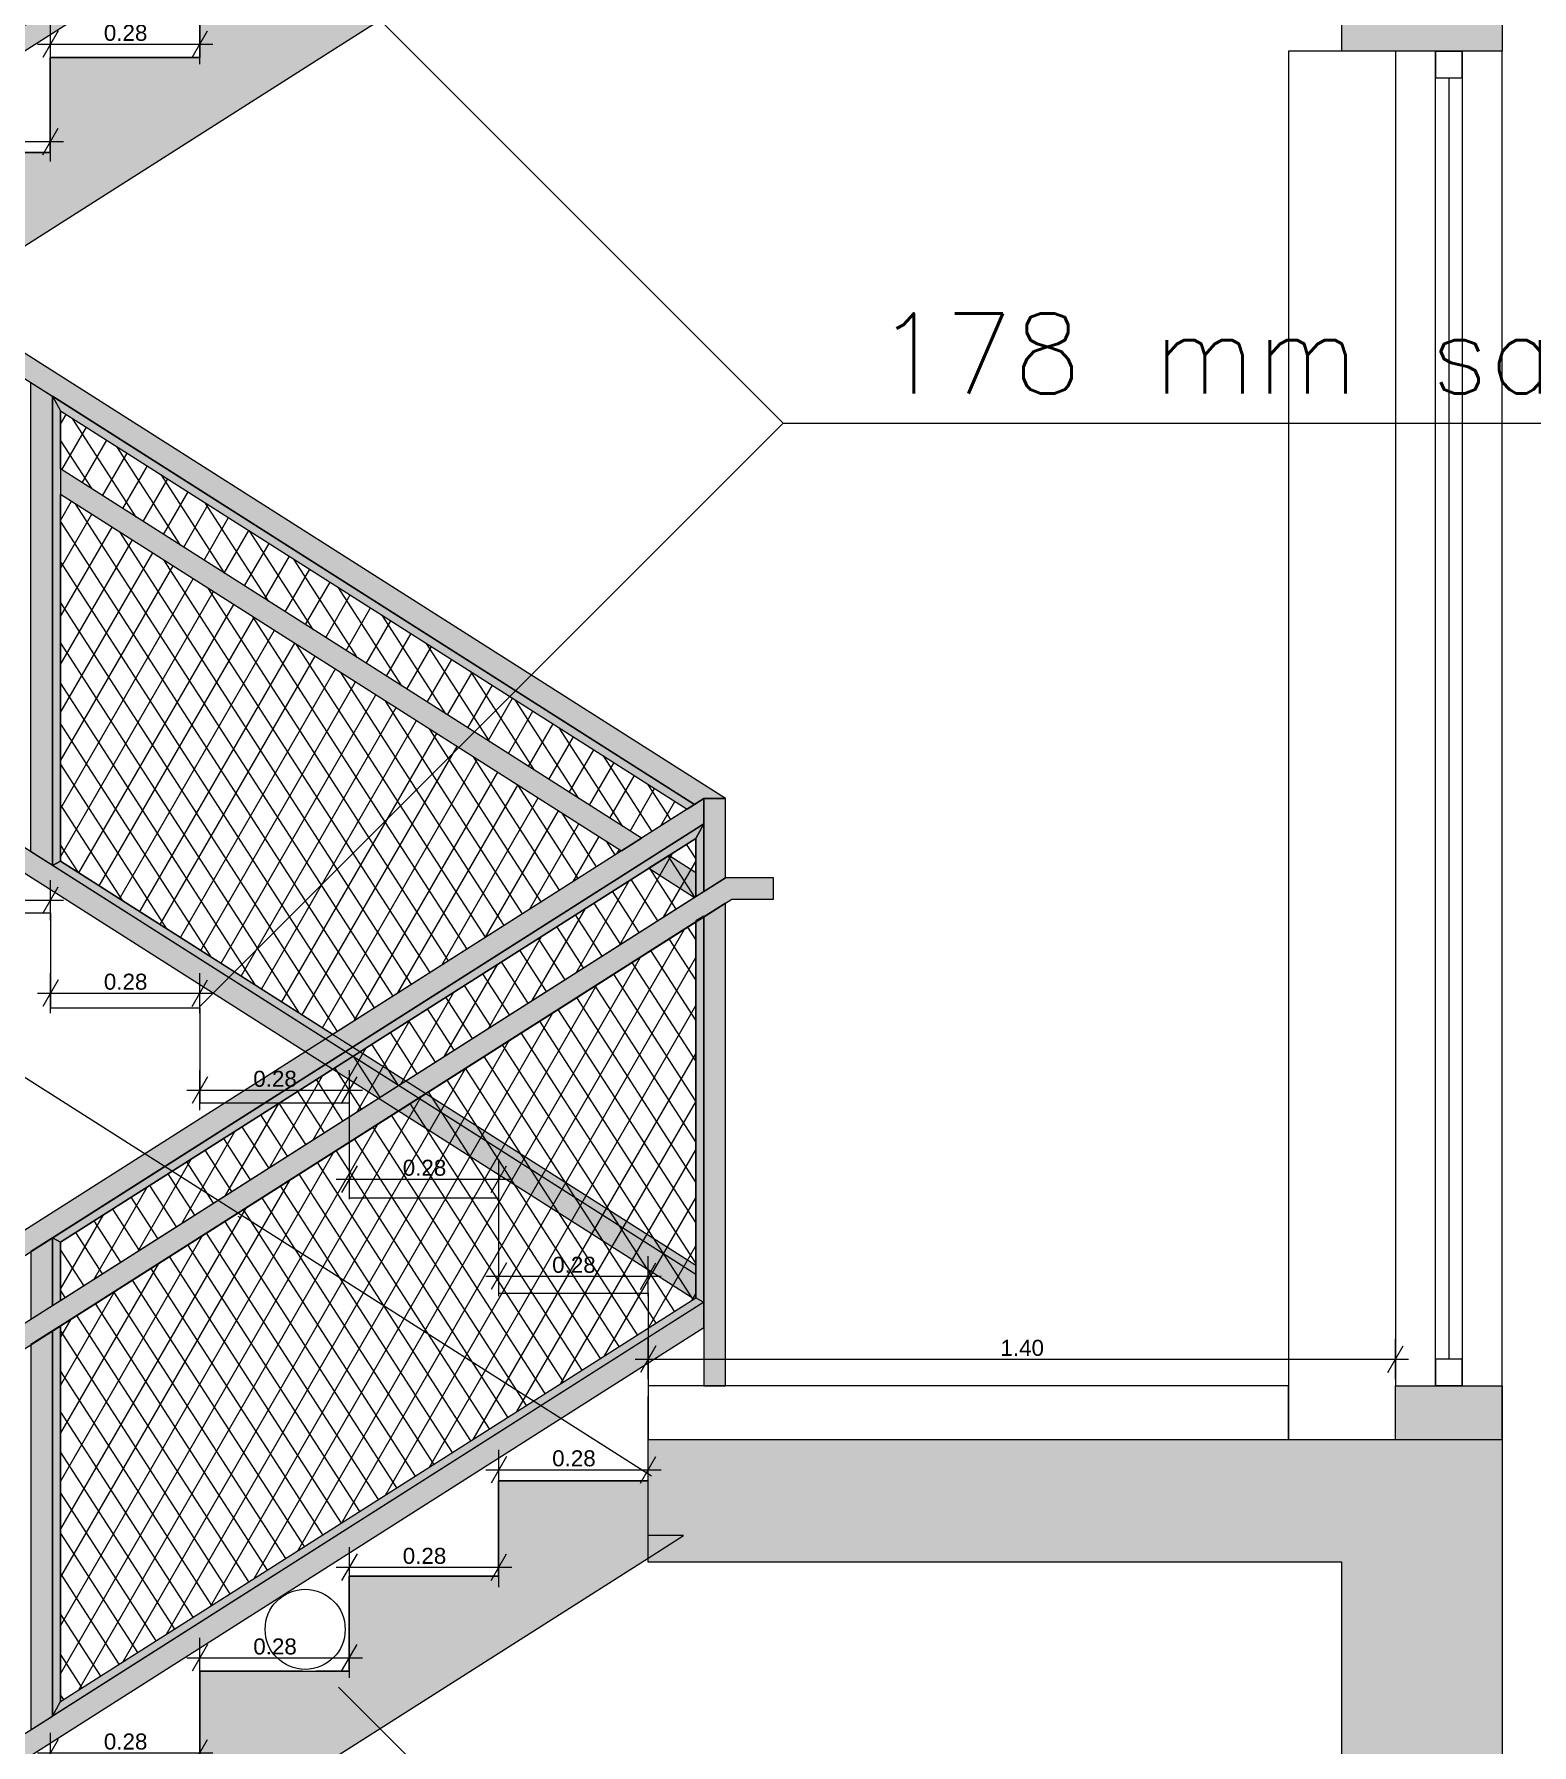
# Model space of a CAD drawing. Header units: millimetres. Extents: x 475616349 to 476941521, y 4620115302 to 4621446928.
# Drawn here: x 476696957 to 476699763, y 4620572398 to 4620575602 of the extents above; entities that cross this region are included whole.
import ezdxf

# ---------------------------------------------------------------- set-up
doc = ezdxf.new("R2010")
doc.units = ezdxf.units.MM
doc.header["$MEASUREMENT"] = 0
for name, color, linetype, lineweight in [('0_Pen_No__42_Pen_No__250_Pen_No__7', 7, 'Continuous', 0), ('2D Drafting - General_Pen_No__250_Pen_No__7', 7, 'Continuous', 0), ('Annotation - Text_Pen_No__7_Pen_No__7_Pen_No__5', 5, 'Continuous', 0), ('gegmebi_Pen_No__7_Pen_No__250', 7, 'Continuous', 0), ('gegmebi_Pen_No__7_Pen_No__7', 7, 'Continuous', 0), ('gegmebi_Pen_No__7_Pen_No__7_Pen_No__5', 5, 'Continuous', 0), ('kar-panjara_Pen_No__7_Pen_No__250', 7, 'Continuous', 0), ('New_2D Drafting - General_Pen_No__1', 1, 'Continuous', 0), ('New_2D Drafting - General_Pen_No__250_Pen_No__250', 7, 'Continuous', 0), ('New_2D Drafting - General_Pen_No__4', 7, 'Continuous', 0), ('New_Doors_Pen_No__7_Pen_No__7_Pen_No__250', 7, 'Continuous', 0), ('New_Doors_Pen_No__7_Pen_No__7_Pen_No__5', 5, 'Continuous', 0), ('New_shenobebi_Pen_No__240', 240, 'Continuous', 0), ('New_shenobebi_Pen_No__4', 7, 'Continuous', 0), ('reg_nak_Pen_No__250', 7, 'Continuous', 0), ('zoma_Pen_No__142', 142, 'Continuous', 0)]:
    doc.layers.add(name, color=color, linetype=linetype, lineweight=lineweight)
doc.layers.add('zoma', color=7, linetype='Continuous')
doc.styles.add('GENERATED_STYLE_2', font='arial.ttf')
doc.dimstyles.new('GENERATED_STYLE__7', dxfattribs={"dimtxt": 30.000001, "dimasz": 38, "dimexe": 0.18, "dimexo": 3, "dimgap": 0.09, "dimtad": 1, "dimtih": 1, "dimtoh": 1, "dimlfac": 0.001, "dimzin": 0, "dimdsep": 46, "dimtxsty": 'GENERATED_STYLE_2', "dimblk": 'ARROWHEAD_2', "dimblk1": 'ARROWHEAD_2', "dimblk2": 'ARROWHEAD_2', "dimcen": 0.09, "dimclrd": 142, "dimclre": 142, "dimclrt": 142, "dimadec": 0, "dimazin": 0, "dimtfac": 1, "dimtdec": 4, "dimtmove": 0, "dimatfit": 3, "dimfxl": 1, "dimtolj": 1, "dimtzin": 0, "dimarcsym": 0})
pattern_1 = [(60, (476577134.07, 4620325125.74), (-38.971143, 22.5), []), (122.833095, (476577134.07, 4620325125.74), (36.8060797, 18.75), [])]

# ---------------------------------------------------------------- blocks, each defined once
blk = doc.blocks.new('*D305', base_point=(476577134.1, 4620325125.7))
at = {"layer": 'zoma_Pen_No__142', "color": 142, "linetype": 'Continuous', "lineweight": 0, "transparency": 16777216}
for p, q in [((476698107.7, 4620573082.9), (476698107.7, 4620573157.9)), ((476699507.9, 4620573082.9), (476699507.9, 4620573157.9)), ((476698122.2, 4620573145.4), (476698093.3, 4620573095.4)), ((476699493.5, 4620573095.4), (476699522.3, 4620573145.4)), ((476698083.3, 4620573120.4), (476698107.7, 4620573120.4)), ((476698107.7, 4620573120.4), (476699507.9, 4620573120.4)), ((476699507.9, 4620573120.4), (476699532.4, 4620573120.4))]:
    blk.add_line(p, q, dxfattribs=at)
at = {"layer": 'zoma_Pen_No__142', "color": 142, "lineweight": 0, "transparency": 16777216, "insert": (476698767.9, 4620573126.4), "char_height": 30, "attachment_point": 7, "style": 'GENERATED_STYLE_2'}
blk.add_mtext('\\A1;{\\pql;\\fArial CYR|b0|i0|c204|p34;1.40}', dxfattribs=at)
blk = doc.blocks.new('ARROWHEAD_2')
at = {"color": 0, "linetype": 'Continuous', "lineweight": 0}
for p, q in [((0, 0), (-1, 0)), ((-0.378, -0.655), (0.378, 0.655))]:
    blk.add_line(p, q, dxfattribs=at)
blk = doc.blocks.new('*D329', base_point=(476577134.1, 4620325125.7))
at = {"layer": 'zoma_Pen_No__142', "color": 142, "linetype": 'Continuous', "lineweight": 0, "transparency": 16777216}
for p, q in [((476696988, 4620572345.6), (476696988, 4620572420.6)), ((476697268, 4620572345.6), (476697268, 4620572420.6)), ((476697002.4, 4620572408.1), (476696973.5, 4620572358.1)), ((476697253.5, 4620572358.1), (476697282.4, 4620572408.1)), ((476696963.5, 4620572383.1), (476696988, 4620572383.1)), ((476696988, 4620572383.1), (476697268, 4620572383.1)), ((476697268, 4620572383.1), (476697292.4, 4620572383.1))]:
    blk.add_line(p, q, dxfattribs=at)
at = {"layer": 'zoma_Pen_No__142', "color": 142, "lineweight": 0, "transparency": 16777216, "insert": (476697088, 4620572389.1), "char_height": 30, "attachment_point": 7, "style": 'GENERATED_STYLE_2'}
blk.add_mtext('\\A1;{\\pql;\\fArial CYR|b0|i0|c204|p34;0.28}', dxfattribs=at)
blk = doc.blocks.new('*D330', base_point=(476577134.1, 4620325125.7))
at = {"layer": 'zoma_Pen_No__142', "color": 142, "linetype": 'Continuous', "lineweight": 0, "transparency": 16777216}
for p, q in [((476697282.4, 4620572586.1), (476697253.5, 4620572536.1)), ((476697268, 4620572523.6), (476697268, 4620572598.6)), ((476697533.5, 4620572536.1), (476697562.4, 4620572586.1)), ((476697548, 4620572523.6), (476697548, 4620572598.6)), ((476697243.5, 4620572561.1), (476697268, 4620572561.1)), ((476697268, 4620572561.1), (476697548, 4620572561.1)), ((476697548, 4620572561.1), (476697572.4, 4620572561.1))]:
    blk.add_line(p, q, dxfattribs=at)
at = {"layer": 'zoma_Pen_No__142', "color": 142, "lineweight": 0, "transparency": 16777216, "insert": (476697368, 4620572567.1), "char_height": 30, "attachment_point": 7, "style": 'GENERATED_STYLE_2'}
blk.add_mtext('\\A1;{\\pql;\\fArial CYR|b0|i0|c204|p34;0.28}', dxfattribs=at)
blk = doc.blocks.new('*D331', base_point=(476577134.1, 4620325125.7))
at = {"layer": 'zoma_Pen_No__142', "color": 142, "linetype": 'Continuous', "lineweight": 0, "transparency": 16777216}
for p, q in [((476697562.4, 4620572755.8), (476697533.5, 4620572705.8)), ((476697548, 4620572693.3), (476697548, 4620572768.3)), ((476697813.5, 4620572705.8), (476697842.4, 4620572755.8)), ((476697828, 4620572693.3), (476697828, 4620572768.3)), ((476697523.5, 4620572730.8), (476697548, 4620572730.8)), ((476697548, 4620572730.8), (476697828, 4620572730.8)), ((476697828, 4620572730.8), (476697852.4, 4620572730.8))]:
    blk.add_line(p, q, dxfattribs=at)
at = {"layer": 'zoma_Pen_No__142', "color": 142, "lineweight": 0, "transparency": 16777216, "insert": (476697648, 4620572736.8), "char_height": 30, "attachment_point": 7, "style": 'GENERATED_STYLE_2'}
blk.add_mtext('\\A1;{\\pql;\\fArial CYR|b0|i0|c204|p34;0.28}', dxfattribs=at)
blk = doc.blocks.new('*D332', base_point=(476577134.1, 4620325125.7))
at = {"layer": 'zoma_Pen_No__142', "color": 142, "linetype": 'Continuous', "lineweight": 0, "transparency": 16777216}
for p, q in [((476697842.4, 4620572938.5), (476697813.5, 4620572888.5)), ((476697828, 4620572876), (476697828, 4620572951)), ((476698093.5, 4620572888.5), (476698122.4, 4620572938.5)), ((476698108, 4620572876), (476698108, 4620572951)), ((476697803.5, 4620572913.5), (476697828, 4620572913.5)), ((476697828, 4620572913.5), (476698108, 4620572913.5)), ((476698108, 4620572913.5), (476698132.4, 4620572913.5))]:
    blk.add_line(p, q, dxfattribs=at)
at = {"layer": 'zoma_Pen_No__142', "color": 142, "lineweight": 0, "transparency": 16777216, "insert": (476697928, 4620572919.5), "char_height": 30, "attachment_point": 7, "style": 'GENERATED_STYLE_2'}
blk.add_mtext('\\A1;{\\pql;\\fArial CYR|b0|i0|c204|p34;0.28}', dxfattribs=at)
blk = doc.blocks.new('*D333', base_point=(476577134.1, 4620325125.7))
at = {"layer": 'zoma_Pen_No__142', "color": 142, "linetype": 'Continuous', "lineweight": 0, "transparency": 16777216}
for p, q in [((476697842.4, 4620573300.9), (476697813.5, 4620573250.9)), ((476697828, 4620573238.4), (476697828, 4620573313.4)), ((476698093.5, 4620573250.9), (476698122.4, 4620573300.9)), ((476698108, 4620573238.4), (476698108, 4620573313.4)), ((476697803.5, 4620573275.9), (476697828, 4620573275.9)), ((476697828, 4620573275.9), (476698108, 4620573275.9)), ((476698108, 4620573275.9), (476698132.4, 4620573275.9))]:
    blk.add_line(p, q, dxfattribs=at)
at = {"layer": 'zoma_Pen_No__142', "color": 142, "lineweight": 0, "transparency": 16777216, "insert": (476697928, 4620573281.9), "char_height": 30, "attachment_point": 7, "style": 'GENERATED_STYLE_2'}
blk.add_mtext('\\A1;{\\pql;\\fArial CYR|b0|i0|c204|p34;0.28}', dxfattribs=at)
blk = doc.blocks.new('*D334', base_point=(476577134.1, 4620325125.7))
at = {"layer": 'zoma_Pen_No__142', "color": 142, "linetype": 'Continuous', "lineweight": 0, "transparency": 16777216}
for p, q in [((476697562.4, 4620573482.7), (476697533.5, 4620573432.7)), ((476697548, 4620573420.2), (476697548, 4620573495.2)), ((476697813.5, 4620573432.7), (476697842.4, 4620573482.7)), ((476697828, 4620573420.2), (476697828, 4620573495.2)), ((476697523.5, 4620573457.7), (476697548, 4620573457.7)), ((476697548, 4620573457.7), (476697828, 4620573457.7)), ((476697828, 4620573457.7), (476697852.4, 4620573457.7))]:
    blk.add_line(p, q, dxfattribs=at)
at = {"layer": 'zoma_Pen_No__142', "color": 142, "lineweight": 0, "transparency": 16777216, "insert": (476697648, 4620573463.7), "char_height": 30, "attachment_point": 7, "style": 'GENERATED_STYLE_2'}
blk.add_mtext('\\A1;{\\pql;\\fArial CYR|b0|i0|c204|p34;0.28}', dxfattribs=at)
blk = doc.blocks.new('*D335', base_point=(476577134.1, 4620325125.7))
at = {"layer": 'zoma_Pen_No__142', "color": 142, "linetype": 'Continuous', "lineweight": 0, "transparency": 16777216}
for p, q in [((476697282.4, 4620573649.3), (476697253.5, 4620573599.3)), ((476697268, 4620573586.8), (476697268, 4620573661.8)), ((476697533.5, 4620573599.3), (476697562.4, 4620573649.3)), ((476697548, 4620573586.8), (476697548, 4620573661.8)), ((476697243.5, 4620573624.3), (476697268, 4620573624.3)), ((476697268, 4620573624.3), (476697548, 4620573624.3)), ((476697548, 4620573624.3), (476697572.4, 4620573624.3))]:
    blk.add_line(p, q, dxfattribs=at)
at = {"layer": 'zoma_Pen_No__142', "color": 142, "lineweight": 0, "transparency": 16777216, "insert": (476697368, 4620573630.3), "char_height": 30, "attachment_point": 7, "style": 'GENERATED_STYLE_2'}
blk.add_mtext('\\A1;{\\pql;\\fArial CYR|b0|i0|c204|p34;0.28}', dxfattribs=at)
blk = doc.blocks.new('*D336', base_point=(476577134.1, 4620325125.7))
at = {"layer": 'zoma_Pen_No__142', "color": 142, "linetype": 'Continuous', "lineweight": 0, "transparency": 16777216}
for p, q in [((476697002.4, 4620573831.1), (476696973.5, 4620573781.1)), ((476696988, 4620573768.6), (476696988, 4620573843.6)), ((476697253.5, 4620573781.1), (476697282.4, 4620573831.1)), ((476697268, 4620573768.6), (476697268, 4620573843.6)), ((476696963.5, 4620573806.1), (476696988, 4620573806.1)), ((476696988, 4620573806.1), (476697268, 4620573806.1)), ((476697268, 4620573806.1), (476697292.4, 4620573806.1))]:
    blk.add_line(p, q, dxfattribs=at)
at = {"layer": 'zoma_Pen_No__142', "color": 142, "lineweight": 0, "transparency": 16777216, "insert": (476697088, 4620573812.1), "char_height": 30, "attachment_point": 7, "style": 'GENERATED_STYLE_2'}
blk.add_mtext('\\A1;{\\pql;\\fArial CYR|b0|i0|c204|p34;0.28}', dxfattribs=at)
blk = doc.blocks.new('*D337', base_point=(476577134.1, 4620325125.7))
at = {"layer": 'zoma_Pen_No__142', "color": 142, "linetype": 'Continuous', "lineweight": 0, "transparency": 16777216}
for p, q in [((476696722.4, 4620574005.3), (476696693.5, 4620573955.3)), ((476696708, 4620573942.8), (476696708, 4620574017.8)), ((476696973.5, 4620573955.3), (476697002.4, 4620574005.3)), ((476696988, 4620573942.8), (476696988, 4620574017.8)), ((476696683.5, 4620573980.3), (476696708, 4620573980.3)), ((476696708, 4620573980.3), (476696988, 4620573980.3)), ((476696988, 4620573980.3), (476697012.4, 4620573980.3))]:
    blk.add_line(p, q, dxfattribs=at)
at = {"layer": 'zoma_Pen_No__142', "color": 142, "lineweight": 0, "transparency": 16777216, "insert": (476696808, 4620573986.3), "char_height": 30, "attachment_point": 7, "style": 'GENERATED_STYLE_2'}
blk.add_mtext('\\A1;{\\pql;\\fArial CYR|b0|i0|c204|p34;0.28}', dxfattribs=at)
blk = doc.blocks.new('*D344', base_point=(476577134.1, 4620325125.7))
at = {"layer": 'zoma_Pen_No__142', "color": 142, "linetype": 'Continuous', "lineweight": 0, "transparency": 16777216}
for p, q in [((476696708, 4620575363.3), (476696708, 4620575438.3)), ((476696988, 4620575363.3), (476696988, 4620575438.3)), ((476696683.5, 4620575400.8), (476696708, 4620575400.8)), ((476696722.4, 4620575425.8), (476696693.5, 4620575375.8)), ((476696708, 4620575400.8), (476696988, 4620575400.8)), ((476696973.5, 4620575375.8), (476697002.4, 4620575425.8)), ((476696988, 4620575400.8), (476697012.4, 4620575400.8))]:
    blk.add_line(p, q, dxfattribs=at)
at = {"layer": 'zoma_Pen_No__142', "color": 142, "lineweight": 0, "transparency": 16777216, "insert": (476696808, 4620575406.8), "char_height": 30, "attachment_point": 7, "style": 'GENERATED_STYLE_2'}
blk.add_mtext('\\A1;{\\pql;\\fArial CYR|b0|i0|c204|p34;0.28}', dxfattribs=at)
blk = doc.blocks.new('*D345', base_point=(476577134.1, 4620325125.7))
at = {"layer": 'zoma_Pen_No__142', "color": 142, "linetype": 'Continuous', "lineweight": 0, "transparency": 16777216}
for p, q in [((476697002.4, 4620575608.1), (476696973.5, 4620575558.1)), ((476696988, 4620575545.6), (476696988, 4620575620.6)), ((476697253.5, 4620575558.1), (476697282.4, 4620575608.1)), ((476697268, 4620575545.6), (476697268, 4620575620.6)), ((476696963.5, 4620575583.1), (476696988, 4620575583.1)), ((476696988, 4620575583.1), (476697268, 4620575583.1)), ((476697268, 4620575583.1), (476697292.4, 4620575583.1))]:
    blk.add_line(p, q, dxfattribs=at)
at = {"layer": 'zoma_Pen_No__142', "color": 142, "lineweight": 0, "transparency": 16777216, "insert": (476697088, 4620575589.1), "char_height": 30, "attachment_point": 7, "style": 'GENERATED_STYLE_2'}
blk.add_mtext('\\A1;{\\pql;\\fArial CYR|b0|i0|c204|p34;0.28}', dxfattribs=at)
blk = doc.blocks.new('*D366', base_point=(476577134.1, 4620325125.7))
at = {"layer": 'zoma_Pen_No__142', "color": 142, "linetype": 'Continuous', "lineweight": 0, "transparency": 16777216}
for p, q in [((476698122.2, 4620576345.4), (476698093.3, 4620576295.4)), ((476698107.7, 4620576282.9), (476698107.7, 4620576357.9)), ((476699493.5, 4620576295.4), (476699522.3, 4620576345.4)), ((476699507.9, 4620576282.9), (476699507.9, 4620576357.9)), ((476698083.3, 4620576320.4), (476698107.7, 4620576320.4)), ((476698107.7, 4620576320.4), (476699507.9, 4620576320.4)), ((476699507.9, 4620576320.4), (476699532.4, 4620576320.4))]:
    blk.add_line(p, q, dxfattribs=at)
at = {"layer": 'zoma_Pen_No__142', "color": 142, "lineweight": 0, "transparency": 16777216, "insert": (476698767.9, 4620576326.4), "char_height": 30, "attachment_point": 7, "style": 'GENERATED_STYLE_2'}
blk.add_mtext('\\A1;{\\pql;\\fArial CYR|b0|i0|c204|p34;1.40}', dxfattribs=at)
blk = doc.blocks.new('*D368', base_point=(476577134.1, 4620325125.7))
at = {"layer": 'zoma_Pen_No__142', "color": 142, "linetype": 'Continuous', "lineweight": 0, "transparency": 16777216}
for p, q in [((476698122.2, 4620579545.4), (476698093.3, 4620579495.4)), ((476698107.7, 4620579482.9), (476698107.7, 4620579557.9)), ((476699493.5, 4620579495.4), (476699522.3, 4620579545.4)), ((476699507.9, 4620579482.9), (476699507.9, 4620579557.9)), ((476698083.3, 4620579520.4), (476698107.7, 4620579520.4)), ((476698107.7, 4620579520.4), (476699507.9, 4620579520.4)), ((476699507.9, 4620579520.4), (476699532.4, 4620579520.4))]:
    blk.add_line(p, q, dxfattribs=at)
at = {"layer": 'zoma_Pen_No__142', "color": 142, "lineweight": 0, "transparency": 16777216, "insert": (476698767.9, 4620579526.4), "char_height": 30, "attachment_point": 7, "style": 'GENERATED_STYLE_2'}
blk.add_mtext('\\A1;{\\pql;\\fArial CYR|b0|i0|c204|p34;1.40}', dxfattribs=at)

msp = doc.modelspace()

# ---------------------------------------------------------------- hatches: boundary and pattern name
at = {"layer": '2D Drafting - General_Pen_No__250_Pen_No__7', "linetype": 'Continuous', "lineweight": 0}
for points in [[(476698107.752, 4620575940.346), (476698107.752, 4620576170.439), (476699507.914, 4620576170.439), (476699507.914, 4620576270.469), (476699707.914, 4620576270.469), (476699707.914, 4620576170.439), (476699707.68, 4620576170.439), (476699707.68, 4620575990.432), (476699707.68, 4620575570.439), (476699407.68, 4620575570.439), (476699407.68, 4620575940.346)], [(476698107.752, 4620572740.346), (476698107.752, 4620572970.439), (476699507.914, 4620572970.439), (476699507.914, 4620573070.469), (476699707.914, 4620573070.469), (476699707.914, 4620572970.439), (476699707.68, 4620572970.439), (476699707.68, 4620572790.432), (476699707.68, 4620572370.439), (476699407.68, 4620572370.439), (476699407.68, 4620572740.346)]]:
    msp.add_hatch(color=7, dxfattribs=at).paths.add_polyline_path(points)
at = {"layer": 'New_2D Drafting - General_Pen_No__1', "linetype": 'Continuous', "lineweight": 0}
for points in [[(476698211.958, 4620576427.179), (476695731.325, 4620574850.907), (476695731.325, 4620574803.515), (476698211.958, 4620576379.786)], [(476695746.274, 4620575715.516), (476698194.888, 4620574159.59), (476698211.958, 4620574170.437), (476698252.432, 4620574170.418), (476695765.469, 4620575750.712), (476695746.274, 4620575738.513)], [(476696951.36, 4620574070.622), (476696951.377, 4620574949.756), (476696991.859, 4620574924.033), (476696991.842, 4620574044.898)], [(476696991.859, 4620574924.033), (476697006.859, 4620574896.813), (476697006.842, 4620574053.107), (476696991.842, 4620574044.898)], [(476696991.893, 4620574924.085), (476697006.859, 4620574896.813), (476698180.915, 4620574150.712), (476698194.89, 4620574159.591)], [(476695731.325, 4620574845.87), (476695731.325, 4620574798.477), (476698194.06, 4620573233.578), (476698196.976, 4620573235.431), (476698196.975, 4620573279.118)], [(476697006.856, 4620574740.351), (476698057.854, 4620574072.514), (476698095.145, 4620574096.21), (476697006.857, 4620574787.743)], [(476698211.958, 4620574170.437), (476695690.841, 4620572568.441), (476695731.324, 4620572546.772), (476698211.958, 4620574123.045)], [(476698252.444, 4620574022.011), (476698252.444, 4620574170.438), (476698211.958, 4620574170.437), (476698211.958, 4620574020.848), (476698211.958, 4620573996.285)], [(476698211.962, 4620574123.047), (476696991.796, 4620573347.794), (476697006.864, 4620573339.594), (476698196.978, 4620574095.9)], [(476698196.978, 4620574095.9), (476698196.98, 4620573986.767), (476698211.962, 4620573996.285), (476698211.962, 4620574123.047)], [(476698146.308, 4620574063.7), (476698109.018, 4620574040.003), (476698194.888, 4620573985.438), (476698196.98, 4620573986.767), (476698196.979, 4620574031.502)], [(476697006.882, 4620574053.107), (476698196.975, 4620573296.891), (476698196.975, 4620573279.118), (476696991.842, 4620574044.898)], [(476695600.841, 4620572418.441), (476695600.841, 4620572377.993), (476695739.78, 4620572377.993), (476698264.287, 4620573982.144), (476698342.444, 4620573982.144), (476698342.444, 4620574022.011), (476698252.444, 4620574022.011), (476695728.851, 4620572418.441)], [(476698211.958, 4620573070.469), (476698252.444, 4620573070.472), (476698252.444, 4620573974.739), (476698211.958, 4620573948.892), (476698211.958, 4620573275.079), (476698211.958, 4620573182.381)], [(476698211.961, 4620573950.335), (476698196.962, 4620573941.763), (476698196.976, 4620573235.431), (476698211.958, 4620573227.179)], [(476696991.867, 4620573221), (476696991.864, 4620573347.759), (476696951.382, 4620573322.035), (476696951.385, 4620573195.277)], [(476697006.864, 4620573339.594), (476696991.864, 4620573347.759), (476696991.867, 4620573221), (476697006.867, 4620573230.532)], [(476698211.958, 4620573227.179), (476695731.325, 4620571650.907), (476695731.325, 4620571603.515), (476698211.958, 4620573179.786)], [(476697006.882, 4620572479.203), (476698196.976, 4620573235.431), (476698211.958, 4620573227.179), (476696991.882, 4620572451.905)], [(476696991.868, 4620573173.609), (476696951.386, 4620573147.885), (476696951.401, 4620572426.181), (476696991.882, 4620572451.905)], [(476697006.868, 4620573183.14), (476696991.868, 4620573173.609), (476696991.882, 4620572451.905), (476697006.882, 4620572479.203)]]:
    msp.add_hatch(color=1, dxfattribs=at).paths.add_polyline_path(points)
h = msp.add_hatch(dxfattribs=at)
h.set_pattern_fill('BATT_INSULATION', color=1, style=0, pattern_type=2)
h.set_pattern_definition(pattern_1)
h.paths.add_polyline_path([(476698095.145, 4620574096.21), (476697006.857, 4620574787.743), (476697006.859, 4620574896.813), (476698180.915, 4620574150.712)])
h = msp.add_hatch(dxfattribs=at)
h.set_pattern_fill('BATT_INSULATION', color=1, style=0, pattern_type=2)
h.set_pattern_definition(pattern_1)
h.paths.add_polyline_path([(476697517.099, 4620573728.902), (476697006.842, 4620574053.107), (476697006.856, 4620574740.351), (476698057.854, 4620574072.514)])
h = msp.add_hatch(dxfattribs=at)
h.set_pattern_fill('BATT_INSULATION', color=1, style=0, pattern_type=2)
h.set_pattern_definition(pattern_1)
h.paths.add_polyline_path([(476698196.98, 4620573986.767), (476698196.978, 4620574095.9), (476697006.864, 4620573339.594), (476697006.867, 4620573230.532)])
h = msp.add_hatch(dxfattribs=at)
h.set_pattern_fill('BATT_INSULATION', color=1, style=0, pattern_type=2)
h.set_pattern_definition(pattern_1)
h.paths.add_polyline_path([(476697006.882, 4620572479.203), (476698196.976, 4620573235.431), (476698196.962, 4620573939.363), (476697006.868, 4620573183.14)])
at = {"layer": 'New_2D Drafting - General_Pen_No__250_Pen_No__250', "linetype": 'Continuous', "lineweight": 0}
for points in [[(476696147.681, 4620574846.441), (476695867.752, 4620574846.441), (476695867.967, 4620574524.813), (476697267.755, 4620575414.359), (476697513.362, 4620575570.439), (476698107.752, 4620575948.166), (476698174.262, 4620575990.432), (476698107.752, 4620575990.432), (476698107.681, 4620575990.432), (476698107.681, 4620576092.439), (476697827.681, 4620576092.439), (476697827.681, 4620575914.439), (476697547.681, 4620575914.439), (476697547.681, 4620575736.44), (476697484.898, 4620575736.44, -0.08199413), (476697460.464, 4620575736.44), (476697267.755, 4620575736.44), (476697267.755, 4620575570.439), (476697267.686, 4620575570.439), (476697267.681, 4620575558.439), (476696987.681, 4620575558.439), (476696987.681, 4620575380.44), (476696707.681, 4620575380.44), (476696707.681, 4620575202.44), (476696427.681, 4620575202.44), (476696427.681, 4620575024.441), (476696147.681, 4620575024.441)], [(476696147.681, 4620571646.441), (476695867.752, 4620571646.441), (476695867.967, 4620571324.813), (476697267.755, 4620572214.359), (476697513.362, 4620572370.439), (476698107.752, 4620572748.166), (476698174.262, 4620572790.432), (476698107.752, 4620572790.432), (476698107.681, 4620572790.432), (476698107.681, 4620572892.439), (476697827.681, 4620572892.439), (476697827.681, 4620572714.439), (476697547.681, 4620572714.439), (476697547.681, 4620572536.44), (476697484.898, 4620572536.44, -0.08199413), (476697460.464, 4620572536.44), (476697267.755, 4620572536.44), (476697267.755, 4620572370.439), (476697267.686, 4620572370.439), (476697267.681, 4620572358.439), (476696987.681, 4620572358.439), (476696987.681, 4620572180.44), (476696707.681, 4620572180.44), (476696707.681, 4620572002.44), (476696427.681, 4620572002.44), (476696427.681, 4620571824.441), (476696147.681, 4620571824.441)]]:
    msp.add_hatch(color=7, dxfattribs=at).paths.add_polyline_path(points)

# ---------------------------------------------------------------- linework, layer by layer
at = {"layer": '0_Pen_No__42_Pen_No__250_Pen_No__7', "color": 7, "linetype": 'Continuous', "lineweight": 0}
msp.add_circle((476697465.196, 4620572614.606), 75, dxfattribs=at)
at = {"layer": '2D Drafting - General_Pen_No__250_Pen_No__7', "color": 7, "linetype": 'Continuous', "lineweight": 0, "flags": 128}
for points in [[(476698107.752, 4620575940.346), (476698107.752, 4620576170.439), (476699507.914, 4620576170.439), (476699507.914, 4620576270.469), (476699707.914, 4620576270.469), (476699707.914, 4620576170.439), (476699707.68, 4620576170.439), (476699707.68, 4620575990.432), (476699707.68, 4620575570.439), (476699407.68, 4620575570.439), (476699407.68, 4620575940.346)], [(476698107.752, 4620572740.346), (476698107.752, 4620572970.439), (476699507.914, 4620572970.439), (476699507.914, 4620573070.469), (476699707.914, 4620573070.469), (476699707.914, 4620572970.439), (476699707.68, 4620572970.439), (476699707.68, 4620572790.432), (476699707.68, 4620572370.439), (476699407.68, 4620572370.439), (476699407.68, 4620572740.346)]]:
    msp.add_lwpolyline(points, close=True, dxfattribs=at)
at = {"layer": 'gegmebi_Pen_No__7_Pen_No__250', "color": 7, "linetype": 'Continuous', "lineweight": 0, "flags": 128}
for points in [[(476699582.914, 4620575570.469), (476699632.914, 4620575570.469), (476699632.914, 4620573070.469), (476699582.914, 4620573070.469)], [(476699582.914, 4620575520.469), (476699632.914, 4620575520.469), (476699632.914, 4620575570.469), (476699582.914, 4620575570.469)], [(476699582.914, 4620573070.469), (476699632.914, 4620573070.469), (476699632.914, 4620573120.307), (476699582.914, 4620573120.307)], [(476698107.699, 4620572970.439), (476699307.752, 4620572970.439), (476699307.752, 4620573070.439), (476698107.699, 4620573070.439)]]:
    msp.add_lwpolyline(points, close=True, dxfattribs=at)
at = {"layer": 'gegmebi_Pen_No__7_Pen_No__7', "color": 7, "linetype": 'Continuous', "lineweight": 0}
msp.add_line((476699607.914, 4620575520.469), (476699607.914, 4620573120.307), dxfattribs=at)
at = {"layer": 'gegmebi_Pen_No__7_Pen_No__7_Pen_No__5', "color": 5, "linetype": 'Continuous', "lineweight": 0, "flags": 128}
for points in [[(476697527.636, 4620575706.596), (476698360.484, 4620574873.748), (476697267.956, 4620573781.22)], [(476698360.484, 4620574873.748), (476700582.489, 4620574873.748)], [(476697527.636, 4620572506.596), (476698360.484, 4620571673.748), (476697267.956, 4620570581.22)]]:
    msp.add_lwpolyline(points, dxfattribs=at)
at = {"layer": 'kar-panjara_Pen_No__7_Pen_No__250', "color": 7, "linetype": 'Continuous', "lineweight": 0, "flags": 128}
for points in [[(476699307.752, 4620575570.438), (476699307.752, 4620572970.439), (476699707.752, 4620572970.439), (476699707.752, 4620575570.438)], [(476699707.914, 4620575570.469), (476699507.914, 4620575570.469), (476699507.914, 4620573070.469), (476699707.914, 4620573070.469)]]:
    msp.add_lwpolyline(points, close=True, dxfattribs=at)
at = {"layer": 'New_2D Drafting - General_Pen_No__250_Pen_No__250', "color": 7, "linetype": 'Continuous', "lineweight": 0, "flags": 128}
msp.add_lwpolyline([(476697267.755, 4620575736.44), (476697267.755, 4620575570.439), (476697267.686, 4620575570.439), (476697267.681, 4620575558.439), (476696987.681, 4620575558.439), (476696987.681, 4620575380.44), (476696707.681, 4620575380.44), (476696707.681, 4620575202.44), (476696427.681, 4620575202.44), (476696427.681, 4620575024.441), (476696147.681, 4620575024.441), (476696147.681, 4620574846.441), (476695867.752, 4620574846.441), (476695867.967, 4620574524.813), (476697267.755, 4620575414.359), (476697513.362, 4620575570.439), (476698107.752, 4620575948.166)], dxfattribs=at)
msp.add_lwpolyline([(476697513.362, 4620572370.439), (476698107.752, 4620572748.166), (476698174.262, 4620572790.432), (476698107.752, 4620572790.432), (476698107.681, 4620572790.432), (476698107.681, 4620572892.439), (476697827.681, 4620572892.439), (476697827.681, 4620572714.439), (476697547.681, 4620572714.439), (476697547.681, 4620572536.44), (476697484.898, 4620572536.44, -0.08199413), (476697460.464, 4620572536.44), (476697267.755, 4620572536.44), (476697267.755, 4620572370.439)], format="xyb", dxfattribs=at)
at = {"layer": 'New_2D Drafting - General_Pen_No__4', "color": 7, "linetype": 'Continuous', "lineweight": 0, "flags": 128}
for points in [[(476698211.958, 4620576427.179), (476695731.325, 4620574850.907), (476695731.325, 4620574803.515), (476698211.958, 4620576379.786)], [(476695746.274, 4620575715.516), (476698194.888, 4620574159.59), (476698211.958, 4620574170.437), (476698252.432, 4620574170.418), (476695765.469, 4620575750.712), (476695746.274, 4620575738.513)], [(476696951.36, 4620574070.622), (476696951.377, 4620574949.756), (476696991.859, 4620574924.033), (476696991.842, 4620574044.898)], [(476696991.859, 4620574924.033), (476697006.859, 4620574896.813), (476697006.842, 4620574053.107), (476696991.842, 4620574044.898)], [(476696991.893, 4620574924.085), (476697006.859, 4620574896.813), (476698180.915, 4620574150.712), (476698194.89, 4620574159.591)], [(476698095.145, 4620574096.21), (476697006.857, 4620574787.743), (476697006.859, 4620574896.813), (476698180.915, 4620574150.712)], [(476695731.325, 4620574845.87), (476695731.325, 4620574798.477), (476698194.06, 4620573233.578), (476698196.976, 4620573235.431), (476698196.975, 4620573279.118)], [(476697006.856, 4620574740.351), (476698057.854, 4620574072.514), (476698095.145, 4620574096.21), (476697006.857, 4620574787.743)], [(476697517.099, 4620573728.902), (476697006.842, 4620574053.107), (476697006.856, 4620574740.351), (476698057.854, 4620574072.514)], [(476698211.958, 4620574170.437), (476695690.841, 4620572568.441), (476695731.324, 4620572546.772), (476698211.958, 4620574123.045)], [(476698252.444, 4620574022.011), (476698252.444, 4620574170.438), (476698211.958, 4620574170.437), (476698211.958, 4620574020.848), (476698211.958, 4620573996.285)], [(476698211.962, 4620574123.047), (476696991.796, 4620573347.794), (476697006.864, 4620573339.594), (476698196.978, 4620574095.9)], [(476698196.978, 4620574095.9), (476698196.98, 4620573986.767), (476698211.962, 4620573996.285), (476698211.962, 4620574123.047)], [(476698196.98, 4620573986.767), (476698196.978, 4620574095.9), (476697006.864, 4620573339.594), (476697006.867, 4620573230.532)], [(476698146.308, 4620574063.7), (476698109.018, 4620574040.003), (476698194.888, 4620573985.438), (476698196.98, 4620573986.767), (476698196.979, 4620574031.502)], [(476697006.882, 4620574053.107), (476698196.975, 4620573296.891), (476698196.975, 4620573279.118), (476696991.842, 4620574044.898)], [(476695600.841, 4620572418.441), (476695600.841, 4620572377.993), (476695739.78, 4620572377.993), (476698264.287, 4620573982.144), (476698342.444, 4620573982.144), (476698342.444, 4620574022.011), (476698252.444, 4620574022.011), (476695728.851, 4620572418.441)], [(476698211.958, 4620573070.469), (476698252.444, 4620573070.472), (476698252.444, 4620573974.739), (476698211.958, 4620573948.892), (476698211.958, 4620573275.079), (476698211.958, 4620573182.381)], [(476697006.882, 4620572479.203), (476698196.976, 4620573235.431), (476698196.962, 4620573939.363), (476697006.868, 4620573183.14)], [(476698211.961, 4620573950.335), (476698196.962, 4620573941.763), (476698196.976, 4620573235.431), (476698211.958, 4620573227.179)], [(476696991.867, 4620573221), (476696991.864, 4620573347.759), (476696951.382, 4620573322.035), (476696951.385, 4620573195.277)], [(476697006.864, 4620573339.594), (476696991.864, 4620573347.759), (476696991.867, 4620573221), (476697006.867, 4620573230.532)], [(476698211.958, 4620573227.179), (476695731.325, 4620571650.907), (476695731.325, 4620571603.515), (476698211.958, 4620573179.786)], [(476697006.882, 4620572479.203), (476698196.976, 4620573235.431), (476698211.958, 4620573227.179), (476696991.882, 4620572451.905)], [(476696991.868, 4620573173.609), (476696951.386, 4620573147.885), (476696951.401, 4620572426.181), (476696991.882, 4620572451.905)], [(476697006.868, 4620573183.14), (476696991.868, 4620573173.609), (476696991.882, 4620572451.905), (476697006.882, 4620572479.203)]]:
    msp.add_lwpolyline(points, close=True, dxfattribs=at)
at = {"layer": 'New_Doors_Pen_No__7_Pen_No__7_Pen_No__250', "color": 7, "linetype": 'Continuous', "lineweight": 0, "flags": 128}
msp.add_lwpolyline([(476695867.792, 4620574648.441), (476695867.792, 4620574490.439), (476696147.721, 4620574490.439), (476696147.721, 4620574312.439), (476696427.721, 4620574312.439), (476696427.721, 4620574134.44), (476696707.721, 4620574134.44), (476696707.721, 4620573956.44), (476696987.721, 4620573956.44), (476696987.721, 4620573778.44), (476697267.721, 4620573778.44), (476697267.795, 4620573600.44), (476697547.721, 4620573600.44), (476697547.721, 4620573422.441), (476697827.721, 4620573422.441), (476697827.721, 4620573244.441), (476698107.721, 4620573244.441), (476698107.721, 4620573070.439)], dxfattribs=at)
at = {"layer": 'New_Doors_Pen_No__7_Pen_No__7_Pen_No__5', "color": 5, "linetype": 'Continuous', "lineweight": 0, "flags": 128}
for points in [[(476695867.752, 4620574668.441), (476695867.752, 4620574846.441), (476696147.681, 4620574846.441), (476696147.681, 4620575024.441), (476696427.681, 4620575024.441), (476696427.681, 4620575202.44), (476696707.681, 4620575202.44), (476696707.681, 4620575380.44), (476696987.681, 4620575380.44), (476696987.681, 4620575558.439), (476697267.681, 4620575558.439), (476697267.755, 4620575736.44), (476697547.681, 4620575736.44), (476697547.681, 4620575914.439), (476697827.681, 4620575914.439), (476697827.681, 4620576092.439), (476698107.681, 4620576092.439), (476698107.717, 4620576250.469)], [(476695867.752, 4620571468.441), (476695867.752, 4620571646.441), (476696147.681, 4620571646.441), (476696147.681, 4620571824.441), (476696427.681, 4620571824.441), (476696427.681, 4620572002.44), (476696707.681, 4620572002.44), (476696707.681, 4620572180.44), (476696987.681, 4620572180.44), (476696987.681, 4620572358.439), (476697267.681, 4620572358.439), (476697267.755, 4620572536.44), (476697547.681, 4620572536.44), (476697547.681, 4620572714.439), (476697827.681, 4620572714.439), (476697827.681, 4620572892.439), (476698107.681, 4620572892.439), (476698107.717, 4620573050.469)]]:
    msp.add_lwpolyline(points, dxfattribs=at)
at = {"layer": 'New_shenobebi_Pen_No__240', "color": 240, "linetype": 'Continuous', "lineweight": 0}
msp.add_lwpolyline([(476697338.725, 4620573388.198), (476697343.17, 4620573385.657)], dxfattribs=at)
at = {"layer": 'New_shenobebi_Pen_No__4', "color": 7, "linetype": 'Continuous', "lineweight": 0}
msp.add_lwpolyline([(476698107.752, 4620572970.439), (476698107.752, 4620573050.469)], dxfattribs=at)
at = {"layer": 'reg_nak_Pen_No__250', "color": 7, "linetype": 'Continuous', "lineweight": 0, "flags": 128}
msp.add_lwpolyline([(476695642.248, 4620574473.283), (476698113.808, 4620572902.077)], dxfattribs=at)

# ---------------------------------------------------------------- texts
at = {"layer": 'Annotation - Text_Pen_No__7_Pen_No__7_Pen_No__5', "color": 5, "linetype": 'Continuous', "lineweight": 0, "insert": (476698534.666, 4620575079.138), "char_height": 150, "attachment_point": 1}
msp.add_mtext('\\A1;{\\pql;\\Ftxt.shx;178 mm safexuri}', dxfattribs=at)

# ---------------------------------------------------------------- dimensions: what is measured, and where the dimension line sits
at = {"layer": 'zoma', "color": 142, "linetype": 'Continuous', "lineweight": 0}
for base, p1, p2, picture, middle in [((476699507.914, 4620579520.374), (476698107.721, 4620573070.439), (476699507.914, 4620579520.374), '*D368', (476698806.874, 4620579541.374)), ((476699507.914, 4620576320.374), (476698107.721, 4620573070.439), (476699507.914, 4620576320.374), '*D366', (476698806.874, 4620576341.374)), ((476697267.956, 4620575583.079), (476696987.956, 4620575561.73), (476697267.956, 4620575561.73), '*D345', (476697127.012, 4620575604.079)), ((476696987.956, 4620575400.786), (476696707.956, 4620575377.627), (476696987.956, 4620575377.627), '*D344', (476696847.012, 4620575421.786)), ((476696987.956, 4620573980.319), (476696707.956, 4620573959.108), (476696987.956, 4620573959.108), '*D337', (476696847.012, 4620574001.319)), ((476697267.956, 4620573806.115), (476696987.956, 4620573790.625), (476697267.956, 4620573790.625), '*D336', (476697127.012, 4620573827.115)), ((476697547.956, 4620573624.28), (476697267.956, 4620573603.967), (476697547.956, 4620573603.967), '*D335', (476697407.012, 4620573645.28)), ((476697827.956, 4620573457.705), (476697547.956, 4620573438.593), (476697827.956, 4620573438.593), '*D334', (476697687.012, 4620573478.705)), ((476698107.956, 4620573275.871), (476697827.956, 4620573248.922), (476698107.956, 4620573248.922), '*D333', (476697967.012, 4620573296.871)), ((476699507.914, 4620573120.374), (476698107.721, 4620573070.439), (476699507.914, 4620573120.374), '*D305', (476698806.874, 4620573141.374)), ((476698107.956, 4620572913.516), (476697827.956, 4620572890.067), (476698107.956, 4620572890.067), '*D332', (476697967.012, 4620572934.516)), ((476697827.956, 4620572730.838), (476697547.956, 4620572706.833), (476697827.956, 4620572706.833), '*D331', (476697687.012, 4620572751.838)), ((476697547.956, 4620572561.098), (476697267.956, 4620572535.283), (476697547.956, 4620572535.283), '*D330', (476697407.012, 4620572582.098)), ((476697267.956, 4620572383.079), (476696987.956, 4620572361.73), (476697267.956, 4620572361.73), '*D329', (476697127.012, 4620572404.079))]:
    dim = msp.add_linear_dim(base=base, p1=p1, p2=p2, dimstyle='GENERATED_STYLE__7', dxfattribs=at)
    dim.commit()
    dim.dimension.update_dxf_attribs({"geometry": picture, "text_midpoint": middle, "dimtype": 160})

doc.saveas('drawing.dxf')
